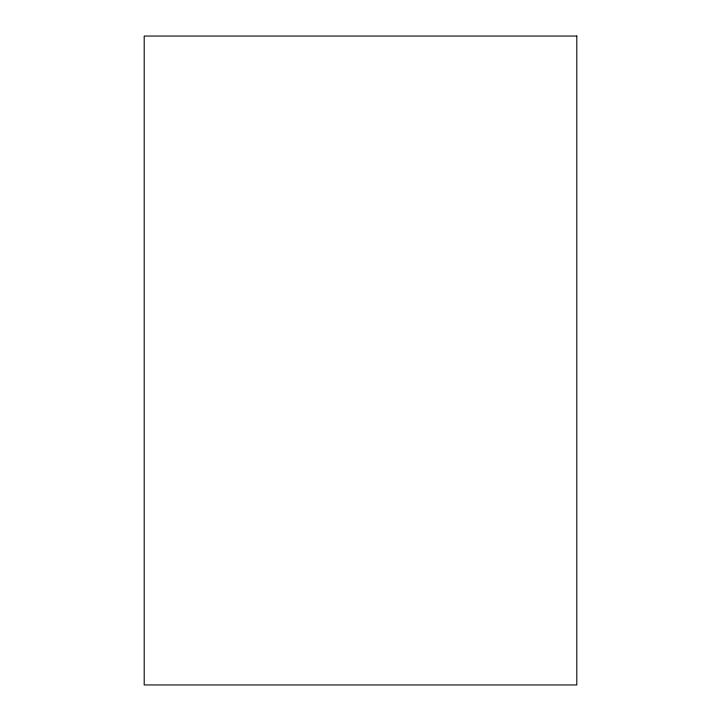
<?xml version="1.0" encoding="UTF-8"?>
<svg xmlns="http://www.w3.org/2000/svg" width="721" height="721" viewBox="0 0 721 721"><rect width="100%" height="100%" fill="white"/><g stroke="black" fill="none" stroke-linecap="round" stroke-linejoin="round"><path stroke-width="1.08" d="M576.8 36.05L144.2 36.05L144.2 684.95L576.8 684.95L576.8 36.05"/></g></svg>
